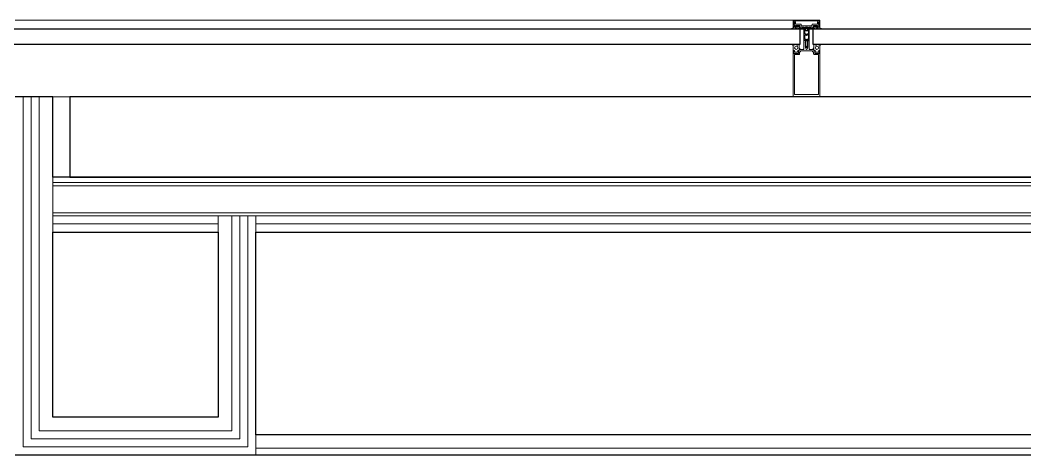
# Model space of a CAD drawing. Header units: millimetres. Extents: x 90978 to 295199, y -4084 to 97293.
# Drawn here: x 197585 to 199458, y 33886 to 34696 of the extents above; entities that cross this region are included whole.
import ezdxf

# ---------------------------------------------------------------- set-up
doc = ezdxf.new("R2010")
doc.units = ezdxf.units.MM
doc.header["$MEASUREMENT"] = 0
for name, color, linetype, lineweight in [('CSM-STL-XX-ZZ-M3-A-XXXX-00001_detached _19_04_21__rvt-1-Level 0$0$A-DETL-GENF', 7, 'CONTINUOUS', 9), ('CSM-STL-XX-ZZ-M3-A-XXXX-00001_detached _19_04_21__rvt-1-Level 0$0$A-GLAZ-CURT', 7, 'CONTINUOUS', 9), ('CSM-STL-XX-ZZ-M3-A-XXXX-00001_detached _19_04_21__rvt-1-Level 0$0$A-GLAZ-CWMG', 7, 'CONTINUOUS', 9), ('CSM-STL-XX-ZZ-M3-A-XXXX-00001_detached _19_04_21__rvt-1-Level 0$0$A-WALL', 7, 'CONTINUOUS', 9), ('CSM-STL-XX-ZZ-M3-A-XXXX-00001_detached _19_04_21__rvt-1-Level 0$0$I-WALL', 7, 'CONTINUOUS', 9)]:
    doc.layers.add(name, color=color, linetype=linetype, lineweight=lineweight)

msp = doc.modelspace()

# ---------------------------------------------------------------- linework, layer by layer
at = {"layer": 'CSM-STL-XX-ZZ-M3-A-XXXX-00001_detached _19_04_21__rvt-1-Level 0$0$A-DETL-GENF'}
for p, q in [((199025.8, 34683.2), (199025.8, 34694.2)), ((199026.7, 34682.7), (199026.3, 34682.7)), ((199026.8, 34693.7), (199026.8, 34692.4)), ((199028.4, 34685.6), (199026.9, 34683)), ((199028.2, 34685.6), (199026.9, 34682.8)), ((199027, 34692), (199027, 34686.6)), ((199027, 34682.7), (199029.9, 34682.7)), ((199027.1, 34686.4), (199028.2, 34685.8)), ((199027.2, 34682.7), (199030.5, 34682.7)), ((199027.3, 34695.7), (199074.3, 34695.7)), ((199028, 34694.2), (199027.3, 34694.2)), ((199029, 34689), (199027.6, 34686.6)), ((199027.6, 34686.3), (199028.3, 34685.9)), ((199070.1, 34694.2), (199028, 34694.2)), ((199029, 34692.2), (199029, 34689.3)), ((199029.8, 34692.7), (199029.5, 34692.7)), ((199029.8, 34683.9), (199029.8, 34684.4)), ((199030.5, 34683.8), (199030, 34683.7)), ((199030.3, 34688.9), (199030.3, 34692.2)), ((199030.3, 34684.4), (199031.8, 34685.7)), ((199030.7, 34683.8), (199030.5, 34683.8)), ((199030.7, 34682.9), (199030.7, 34683.8)), ((199039.5, 34688.4), (199030.8, 34688.4)), ((199031.3, 34685.9), (199037.5, 34685.9)), ((199031.8, 34685.7), (199036, 34685.7)), ((199031.9, 34684.2), (199031.9, 34683.2)), ((199035.4, 34684.7), (199032.4, 34684.7)), ((199032.4, 34682.7), (199035.4, 34682.7)), ((199035.9, 34683.2), (199035.9, 34684.2)), ((199036, 34685.7), (199037.5, 34684.4)), ((199037.2, 34683.8), (199037.2, 34682.9)), ((199037.4, 34683.8), (199037.2, 34683.8)), ((199037.8, 34683.7), (199037.4, 34683.8)), ((199037.4, 34682.7), (199038.9, 34682.7)), ((199038, 34685.4), (199038, 34683.9)), ((199038, 34682.7), (199045.3, 34682.7)), ((199038.9, 34682.7), (199038.9, 34682.1)), ((199040.5, 34686.2), (199040.5, 34687.4)), ((199050.8, 34685.2), (199041.5, 34685.2)), ((199048.2, 34682.7), (199050.5, 34682.7)), ((199060.1, 34685.2), (199050.8, 34685.2)), ((199051.1, 34682.7), (199053.4, 34682.7)), ((199056.3, 34682.7), (199063.7, 34682.7)), ((199061.1, 34687.4), (199061.1, 34686.2)), ((199070.8, 34688.4), (199062.1, 34688.4)), ((199062.7, 34682.7), (199062.7, 34682.1)), ((199064.3, 34682.7), (199062.7, 34682.7)), ((199063.6, 34683.9), (199063.6, 34685.4)), ((199063.8, 34683.7), (199064.3, 34683.8)), ((199064.1, 34685.9), (199070.3, 34685.9)), ((199065.6, 34685.7), (199064.1, 34684.4)), ((199064.3, 34683.8), (199064.5, 34683.8)), ((199064.5, 34683.8), (199064.5, 34682.9)), ((199069.8, 34685.7), (199065.6, 34685.7)), ((199065.7, 34683.2), (199065.7, 34684.2)), ((199066.2, 34684.7), (199069.2, 34684.7)), ((199069.2, 34682.7), (199066.2, 34682.7)), ((199069.7, 34684.2), (199069.7, 34683.2)), ((199071.3, 34684.4), (199069.8, 34685.7)), ((199074.3, 34694.2), (199070.1, 34694.2)), ((199071, 34683.8), (199071.2, 34683.8)), ((199071, 34682.9), (199071, 34683.8)), ((199071.2, 34683.8), (199071.6, 34683.7)), ((199074.4, 34682.7), (199071.2, 34682.7)), ((199071.3, 34692.2), (199071.3, 34688.9)), ((199072.1, 34692.7), (199071.8, 34692.7)), ((199071.8, 34684.4), (199071.8, 34683.9)), ((199071.8, 34682.7), (199074.6, 34682.7)), ((199072.6, 34689.3), (199072.6, 34692.2)), ((199074.1, 34686.6), (199072.7, 34689)), ((199073.3, 34685.9), (199074, 34686.3)), ((199074.8, 34683), (199073.3, 34685.6)), ((199074.8, 34682.8), (199073.4, 34685.6)), ((199073.5, 34685.8), (199074.5, 34686.3)), ((199074.6, 34686.5), (199074.6, 34692)), ((199074.8, 34692.4), (199074.8, 34693.7)), ((199075.3, 34682.7), (199075, 34682.7)), ((199075.8, 34694.2), (199075.8, 34683.2)), ((199023.6, 34678.7), (199022.7, 34678.7)), ((199029, 34679.2), (199034.2, 34679.2)), ((199045.8, 34678.7), (199029, 34678.7)), ((199030, 34680), (199032.1, 34680.3)), ((199032, 34680.5), (199030.3, 34680.5)), ((199038.6, 34681.6), (199034.7, 34680)), ((199035, 34679.3), (199042.2, 34680.6)), ((199044, 34680.7), (199050.8, 34680.7)), ((199045.8, 34682.2), (199045.8, 34681.2)), ((199047.2, 34678.7), (199045.8, 34678.7)), ((199045.8, 34678.5), (199045.8, 34659.2)), ((199046.9, 34678.7), (199046, 34678.7)), ((199046.3, 34680.7), (199047.2, 34680.7)), ((199047.1, 34677.8), (199047.6, 34677.8)), ((199047.3, 34670.7), (199047.1, 34677.8)), ((199048.8, 34675.7), (199047.2, 34677)), ((199047.3, 34660.7), (199047.3, 34667.9)), ((199047.4, 34677.6), (199047.6, 34677.6)), ((199047.6, 34677.6), (199047.6, 34678.3)), ((199047.7, 34681.2), (199047.7, 34682.2)), ((199048.2, 34670.2), (199047.8, 34670.2)), ((199047.8, 34668.4), (199048.2, 34668.4)), ((199048.8, 34678.8), (199048.8, 34677.2)), ((199052.8, 34675.7), (199048.8, 34675.7)), ((199050.8, 34679.3), (199049.3, 34679.3)), ((199049.3, 34676.7), (199052.3, 34676.7)), ((199050.8, 34680.7), (199057.7, 34680.7)), ((199052.3, 34679.3), (199050.8, 34679.3)), ((199052.8, 34677.2), (199052.8, 34678.8)), ((199054.4, 34677), (199052.8, 34675.7)), ((199053.8, 34670.2), (199053.5, 34670.2)), ((199053.5, 34668.4), (199053.7, 34668.4)), ((199053.7, 34668.4), (199053.8, 34668.4)), ((199053.9, 34682.2), (199053.9, 34681.2)), ((199054.1, 34678.3), (199054.1, 34677.6)), ((199054.1, 34677.8), (199054.5, 34677.8)), ((199054.1, 34677.6), (199054.3, 34677.6)), ((199054.4, 34671.2), (199054.3, 34670.7)), ((199054.3, 34667.9), (199054.3, 34660.7)), ((199054.4, 34680.7), (199055.3, 34680.7)), ((199054.5, 34677.8), (199054.4, 34671.2)), ((199055.8, 34678.7), (199054.5, 34678.7)), ((199055.6, 34678.7), (199054.8, 34678.7)), ((199055.8, 34681.2), (199055.8, 34682.2)), ((199072.6, 34678.7), (199055.8, 34678.7)), ((199055.8, 34668.9), (199055.8, 34678.5)), ((199055.8, 34659.2), (199055.8, 34668.9)), ((199059.4, 34680.6), (199066.6, 34679.3)), ((199063, 34681.6), (199066.9, 34680)), ((199067.5, 34679.2), (199072.6, 34679.2)), ((199069.6, 34680.5), (199071.4, 34680.5)), ((199071.7, 34680), (199069.6, 34680.3)), ((199078, 34678.7), (199079, 34678.7)), ((199027.1, 34650.7), (199024.7, 34650.7)), ((199025.8, 34648.3), (199025.8, 34639.1)), ((199027.1, 34650.3), (199027.1, 34650.7)), ((199029.1, 34649.8), (199027.6, 34649.8)), ((199031.4, 34650.1), (199030.1, 34650.1)), ((199035.5, 34650.7), (199032.8, 34650.7)), ((199032.8, 34649.7), (199034.2, 34649.7)), ((199034.2, 34649.2), (199033.3, 34649.2)), ((199037, 34639.1), (199037, 34649.2)), ((199045.8, 34644.8), (199045.8, 34658.2)), ((199046.3, 34658.7), (199048.3, 34658.7)), ((199048.2, 34658.7), (199046.3, 34658.7)), ((199048.3, 34660.2), (199047.8, 34660.2)), ((199047.8, 34657.5), (199048.6, 34656.6)), ((199048.5, 34657.8), (199048, 34657.8)), ((199048.6, 34656.3), (199048.2, 34656)), ((199048.2, 34656), (199048.6, 34655.8)), ((199048.5, 34654.4), (199048.2, 34654.2)), ((199048.2, 34654.2), (199048.6, 34654)), ((199048.6, 34652.7), (199048.2, 34652.4)), ((199048.2, 34652.4), (199048.6, 34652.2)), ((199048.6, 34650.9), (199048.2, 34650.6)), ((199048.2, 34650.6), (199048.6, 34650.4)), ((199048.6, 34649.1), (199048.2, 34648.8)), ((199048.2, 34648.8), (199048.6, 34648.6)), ((199048.6, 34647.3), (199048.2, 34647)), ((199048.2, 34647), (199048.6, 34646.8)), ((199048.6, 34645.5), (199048.2, 34645.2)), ((199048.2, 34645.2), (199048.6, 34645)), ((199048.5, 34654.1), (199048.6, 34653.8)), ((199048.5, 34651.4), (199048.6, 34651.1)), ((199048.6, 34653.8), (199048.7, 34652.8)), ((199048.6, 34652.2), (199048.6, 34651.8)), ((199048.6, 34651.1), (199048.7, 34652)), ((199048.7, 34658.2), (199048.7, 34658)), ((199048.7, 34655.6), (199048.7, 34654.5)), ((199048.7, 34650.2), (199048.7, 34649.2)), ((199048.7, 34648.4), (199048.7, 34647.4)), ((199048.7, 34646.6), (199048.8, 34645.6)), ((199048.8, 34645.6), (199049.6, 34644.3)), ((199050, 34644.6), (199049.6, 34645.4)), ((199050.7, 34658.5), (199049.8, 34659.5)), ((199049.8, 34645.7), (199051.9, 34645.7)), ((199050.8, 34646.7), (199050, 34646.7)), ((199051.7, 34646.7), (199050.8, 34646.7)), ((199051.8, 34659.5), (199051, 34658.5)), ((199052, 34645.4), (199051.6, 34644.6)), ((199052.1, 34644.3), (199052.8, 34645.6)), ((199052.8, 34645.6), (199052.9, 34644.8)), ((199052.9, 34658), (199052.9, 34658.2)), ((199052.9, 34655.5), (199052.9, 34656.3)), ((199052.9, 34654.7), (199053, 34653.8)), ((199052.9, 34651.9), (199052.9, 34652.9)), ((199052.9, 34650.1), (199053, 34651.1)), ((199052.9, 34648.3), (199052.9, 34649.3)), ((199052.9, 34646.5), (199052.9, 34647.5)), ((199053.4, 34655.1), (199053, 34655.4)), ((199053, 34654.9), (199053.4, 34655.1)), ((199053, 34653.8), (199053.2, 34654.1)), ((199053.4, 34653.3), (199053, 34653.6)), ((199053, 34653.1), (199053.4, 34653.3)), ((199053, 34651.8), (199053, 34652.2)), ((199053.4, 34651.5), (199053, 34651.8)), ((199053, 34651.3), (199053.4, 34651.5)), ((199053, 34651.1), (199053.2, 34651.4)), ((199053.4, 34649.7), (199053, 34650)), ((199053, 34649.5), (199053.4, 34649.7)), ((199053.4, 34647.9), (199053, 34648.2)), ((199053, 34647.7), (199053.4, 34647.9)), ((199053.4, 34646.1), (199053, 34646.4)), ((199053, 34645.9), (199053.4, 34646.1)), ((199053.6, 34657.8), (199053.1, 34657.8)), ((199053.1, 34656.7), (199053.8, 34657.4)), ((199053.8, 34660.2), (199053.4, 34660.2)), ((199053.4, 34658.7), (199055.3, 34658.7)), ((199055.3, 34658.7), (199053.4, 34658.7)), ((199053.8, 34657.4), (199053.8, 34657.6)), ((199055.8, 34658.2), (199055.8, 34644.8)), ((199064.6, 34639.1), (199064.6, 34649.2)), ((199066.1, 34650.7), (199068.9, 34650.7)), ((199068.9, 34649.7), (199067.5, 34649.7)), ((199067.5, 34649.2), (199068.4, 34649.2)), ((199070.2, 34650.1), (199071.5, 34650.1)), ((199072.6, 34649.8), (199074, 34649.8)), ((199074.5, 34650.7), (199077, 34650.7)), ((199074.5, 34650.3), (199074.5, 34650.7)), ((199075.8, 34648.3), (199075.8, 34639.1)), ((199025.8, 34639.1), (199027.8, 34639.1)), ((199025.8, 34626.1), (199025.8, 34638.2)), ((199026.3, 34638.7), (199027.4, 34638.7)), ((199027.3, 34637.5), (199027.3, 34634.2)), ((199029.5, 34636.1), (199027.4, 34637.9)), ((199028.1, 34637.7), (199027.5, 34637.7)), ((199028.2, 34638.1), (199027.6, 34638.1)), ((199027.8, 34633.7), (199031.1, 34633.7)), ((199027.9, 34637.5), (199029.5, 34636.1)), ((199028.2, 34638.1), (199028.2, 34638.7)), ((199028.3, 34631.2), (199028.3, 34626.1)), ((199036.7, 34631.7), (199028.8, 34631.7)), ((199029.5, 34636.1), (199033.5, 34636.1)), ((199031.7, 34633.7), (199035, 34633.7)), ((199033.5, 34636.1), (199035.5, 34637.9)), ((199034.7, 34638.1), (199034.7, 34638.7)), ((199034.7, 34638.1), (199035.3, 34638.1)), ((199035.3, 34637.7), (199034.7, 34637.7)), ((199035.1, 34639.1), (199037, 34639.1)), ((199035.5, 34638.7), (199037.1, 34638.7)), ((199035.5, 34634.2), (199035.5, 34637.5)), ((199037.3, 34638.9), (199037.3, 34642.4)), ((199037.4, 34642.6), (199037.7, 34643.1)), ((199037.7, 34636), (199037.7, 34632.7)), ((199038.1, 34642.1), (199038.1, 34641.4)), ((199038.4, 34642.6), (199038.2, 34642.4)), ((199039, 34636.5), (199038.2, 34636.5)), ((199038.3, 34641.2), (199041.3, 34641.2)), ((199039.5, 34638.2), (199039.5, 34637)), ((199045.4, 34638.7), (199040, 34638.7)), ((199041.9, 34641.2), (199045.6, 34641.2)), ((199045.3, 34643.7), (199045.8, 34644.6)), ((199045.6, 34643.4), (199045.4, 34643.4)), ((199050.8, 34638.7), (199045.4, 34638.7)), ((199045.8, 34641.4), (199045.8, 34643.2)), ((199048.8, 34644.6), (199049.9, 34641.8)), ((199061.6, 34638.7), (199050.8, 34638.7)), ((199051.8, 34641.8), (199052.9, 34644.6)), ((199055.8, 34643.2), (199055.8, 34641.4)), ((199055.9, 34644.6), (199056.4, 34643.7)), ((199056.2, 34643.4), (199056, 34643.4)), ((199056, 34641.2), (199059.8, 34641.2)), ((199060.4, 34641.2), (199063.3, 34641.2)), ((199062.1, 34637), (199062.1, 34638.2)), ((199063.4, 34636.5), (199062.6, 34636.5)), ((199063.4, 34642.4), (199063.3, 34642.6)), ((199063.5, 34641.4), (199063.5, 34642.1)), ((199063.9, 34632.7), (199063.9, 34636)), ((199064, 34643.1), (199064.2, 34642.6)), ((199064.3, 34642.4), (199064.3, 34638.9)), ((199064.5, 34638.7), (199066.2, 34638.7)), ((199066.5, 34639.1), (199064.6, 34639.1)), ((199072.8, 34631.7), (199064.9, 34631.7)), ((199068.2, 34636.1), (199066.1, 34637.8)), ((199066.1, 34637.5), (199066.1, 34634.2)), ((199066.9, 34638.1), (199066.3, 34638.1)), ((199066.9, 34637.7), (199066.3, 34637.7)), ((199066.6, 34633.7), (199069.9, 34633.7)), ((199066.9, 34638.1), (199066.9, 34638.7)), ((199072.2, 34636.1), (199068.2, 34636.1)), ((199070.5, 34633.7), (199073.8, 34633.7)), ((199072.2, 34636.1), (199074.2, 34637.8)), ((199073.8, 34637.5), (199072.2, 34636.1)), ((199073.3, 34626.1), (199073.3, 34631.2)), ((199073.4, 34638.1), (199073.4, 34638.7)), ((199073.4, 34638.1), (199074, 34638.1)), ((199074.1, 34637.7), (199073.5, 34637.7)), ((199075.8, 34639.1), (199073.8, 34639.1)), ((199074.3, 34638.7), (199075.3, 34638.7)), ((199074.3, 34634.2), (199074.3, 34637.5)), ((199075.8, 34638.2), (199075.8, 34626.1)), ((199025.8, 34564.9), (199025.8, 34626.1)), ((199028.3, 34626.1), (199028.3, 34564.9)), ((199073.3, 34564.9), (199073.3, 34626.1)), ((199075.8, 34564.9), (199075.8, 34626.1)), ((199025.8, 34564.9), (199025.8, 34554.2)), ((199026.8, 34553.2), (199074.8, 34553.2)), ((199028.3, 34557.5), (199028.3, 34564.9)), ((199072.8, 34557), (199028.8, 34557)), ((199073.3, 34564.9), (199073.3, 34557.5)), ((199075.8, 34554.2), (199075.8, 34564.9))]:
    msp.add_line(p, q, dxfattribs=at)
for centre in [(199031.5, 34644.2), (199070.2, 34644.2)]:
    msp.add_circle(centre, 3, dxfattribs=at)
for centre, radius, start, end in [((199021.1, 34686.6), 7, 289.948, 324.4239), ((199027.3, 34694.2), 1.5, 90, 180), ((199026.3, 34683.2), 0.5, 180, 270), ((199026.7, 34682.9), 0.2, 270, 333.4345), ((199027.3, 34693.7), 0.5, 90, 180), ((199027, 34692.4), 0.2, 180, 240.0066), ((199027, 34682.9), 0.2, 149.2563, 270), ((199027.2, 34682.2), 0.5, 90, 144.4239), ((199026.8, 34692), 0.2, 0, 60.0066), ((199027.2, 34686.6), 0.2, 180, 239.9992), ((199027.7, 34686.5), 0.2, 150, 240), ((199028.1, 34685.7), 0.2, 333.4345, 59.9992), ((199028.2, 34685.7), 0.2, 329.2563, 60), ((199029.5, 34692.2), 0.5, 90, 180), ((199028.5, 34689.3), 0.5, 330, 0), ((199029.8, 34692.2), 0.5, 0, 90), ((199031.3, 34684.4), 1.5, 90, 180), ((199030, 34683.9), 0.2, 180, 270), ((199029.9, 34683.7), 1, 270, 345.5225), ((199030.5, 34684.1), 0.3, 132, 259.9999), ((199030.8, 34688.9), 0.5, 180, 270), ((199030.5, 34682.9), 0.2, 270, 0), ((199030.6, 34683.5), 0.2, 345.5225, 89.9999), ((199032.4, 34684.2), 0.5, 90, 180), ((199032.4, 34683.2), 0.5, 180, 224.9999), ((199032.4, 34683.2), 0.5, 225, 270), ((199035.4, 34684.2), 0.5, 0, 90), ((199035.4, 34683.2), 0.5, 270, 0), ((199037.2, 34683.5), 0.2, 90.0001, 194.4775), ((199038, 34683.7), 1, 194.4775, 270), ((199037.4, 34682.9), 0.2, 180, 270), ((199037.3, 34684.1), 0.3, 280, 48), ((199037.5, 34685.4), 0.5, 0, 90), ((199037.8, 34683.9), 0.2, 270, 0), ((199039.5, 34687.4), 1, 0, 90), ((199041.5, 34686.2), 1, 180, 270), ((199045.3, 34682.2), 0.5, 0, 90), ((199048.2, 34682.2), 0.5, 90, 180), ((199050.8, 34682.7), 0.3, 90, 180), ((199050.8, 34682.7), 0.3, 360, 90), ((199053.4, 34682.2), 0.5, 0, 90), ((199056.3, 34682.2), 0.5, 90, 180), ((199060.1, 34686.2), 1, 270, 0), ((199062.1, 34687.4), 1, 90, 180), ((199064.1, 34685.4), 0.5, 90, 180), ((199063.8, 34683.9), 0.2, 180, 270), ((199063.7, 34683.7), 1, 270, 345.5225), ((199064.3, 34684.1), 0.3, 132, 259.9999), ((199064.3, 34682.9), 0.2, 270, 0), ((199064.4, 34683.5), 0.2, 345.5225, 89.9999), ((199066.2, 34684.2), 0.5, 90, 180), ((199066.2, 34683.2), 0.5, 180, 270), ((199069.2, 34684.2), 0.5, 0, 90), ((199069.2, 34683.2), 0.5, 270, 315), ((199069.2, 34683.2), 0.5, 315, 0), ((199070.3, 34684.4), 1.5, 0, 90), ((199070.8, 34688.9), 0.5, 270, 0), ((199071, 34683.5), 0.2, 90.0001, 194.4775), ((199071.8, 34683.7), 1, 194.4775, 270), ((199071.2, 34682.9), 0.2, 180, 270), ((199071.1, 34684.1), 0.3, 280, 48), ((199071.8, 34692.2), 0.5, 90, 180), ((199071.6, 34683.9), 0.2, 270, 0), ((199072.1, 34692.2), 0.5, 0, 90), ((199073.1, 34689.3), 0.5, 180, 210), ((199073.4, 34685.7), 0.2, 120, 210.7437), ((199073.6, 34685.6), 0.2, 116.565, 206.565), ((199073.9, 34686.5), 0.2, 300, 30), ((199074.3, 34694.2), 1.5, 0, 90), ((199074.3, 34693.7), 0.5, 0, 90), ((199074.4, 34682.2), 0.5, 35.5761, 90), ((199074.4, 34686.5), 0.2, 296.565, 0), ((199074.8, 34692), 0.2, 120, 180), ((199074.6, 34682.9), 0.2, 270, 30.7437), ((199074.6, 34692.4), 0.2, 300, 0), ((199075, 34682.9), 0.2, 206.565, 270), ((199080.5, 34686.6), 7, 215.5761, 250.052), ((199075.3, 34683.2), 0.5, 270, 0), ((199022.7, 34679), 0.25, 151.0662, 270), ((199024.2, 34678.1), 2, 109.948, 151.0662), ((199023.6, 34680.2), 1.5, 270, 283.3207), ((199013.4, 34723.5), 46, 283.3207, 290.1437), ((199029, 34679), 0.2, 90, 180), ((199029, 34678.9), 0.2, 180, 270), ((199030.3, 34677.5), 3, 90, 110.1437), ((199030.1, 34679.6), 0.4, 111.8287, 270), ((199031, 34687.8), 8.63, 264.1001, 279.8385), ((199032, 34680.4), 0.1, 291.8289, 90), ((199031, 34687.8), 8.63, 279.8385, 295.5769), ((199034.2, 34684.2), 5, 270, 280), ((199038.4, 34682.1), 0.5, 292.0362, 0), ((199044, 34670.7), 10, 90, 100), ((199046.3, 34681.2), 0.5, 180, 270), ((199046, 34678.5), 0.2, 90, 180), ((199046.9, 34677.8), 0.9, 16.6016, 90), ((199047.4, 34677.3), 0.3, 100.0001, 230), ((199047.2, 34681.2), 0.5, 270, 0), ((199047.2, 34678.3), 0.4, 0, 90), ((199047.8, 34670.7), 0.5, 181.5074, 270), ((199047.8, 34667.9), 0.5, 90, 180), ((199047.6, 34678), 0.2, 270, 0), ((199048.2, 34668.2), 2, 48.5904, 90), ((199048.2, 34666.4), 2, 48.5904, 90), ((199049.3, 34678.8), 0.5, 90, 180), ((199049.3, 34677.2), 0.5, 180, 270), ((199050.8, 34671.2), 2, 228.5904, 270.0043), ((199050.8, 34669.4), 2, 228.5904, 270.0043), ((199050.8, 34671.2), 2, 270.0042, 311.4097), ((199050.8, 34669.4), 2, 270.0042, 311.4097), ((199053.5, 34668.2), 2, 90, 131.4097), ((199053.5, 34666.4), 2, 90, 131.4097), ((199052.3, 34678.8), 0.5, 0, 90), ((199052.3, 34677.2), 0.5, 270, 0), ((199053.8, 34670.7), 0.5, 270, 358.4904), ((199053.8, 34667.9), 0.5, 0, 90), ((199054.4, 34681.2), 0.5, 180, 270), ((199054.8, 34677.8), 0.9, 90, 163.3984), ((199054.1, 34678), 0.2, 180, 270), ((199054.5, 34678.3), 0.4, 90, 180), ((199054.2, 34677.3), 0.3, 310, 79.9999), ((199055.3, 34681.2), 0.5, 270, 0), ((199055.6, 34678.5), 0.2, 0, 90), ((199057.7, 34670.7), 10, 80, 90), ((199063.2, 34682.1), 0.5, 180, 247.9638), ((199067.5, 34684.2), 5, 260, 270), ((199070.7, 34687.8), 8.63, 244.4231, 260.1615), ((199070.7, 34687.8), 8.63, 260.1615, 275.8999), ((199069.6, 34680.4), 0.1, 90, 248.1714), ((199071.4, 34677.5), 3, 69.8563, 90), ((199071.5, 34679.6), 0.4, 270, 68.1713), ((199088.3, 34723.5), 46, 249.8563, 256.6793), ((199072.6, 34679), 0.2, 360, 90), ((199072.6, 34678.9), 0.2, 270, 0), ((199078, 34680.2), 1.5, 256.6793, 270), ((199077.5, 34678.1), 2, 28.9338, 70.052), ((199079, 34679), 0.25, 270, 28.9338), ((199024.7, 34650.2), 0.5, 90, 260.6077), ((199024.3, 34648.3), 1.5, 0, 80.6077), ((199027.6, 34650.3), 0.5, 180, 270), ((199030.1, 34648.1), 2, 90, 121.7883), ((199031.4, 34648.1), 2, 37.4952, 90), ((199032.8, 34650.2), 0.5, 90, 270), ((199033.3, 34649.5), 0.3, 217.4952, 270), ((199034.2, 34649.5), 0.25, 270, 90), ((199035.5, 34649.2), 1.5, 0, 90), ((199046.3, 34659.2), 0.5, 180, 270), ((199046.3, 34658.2), 0.5, 90, 180), ((199047.8, 34660.7), 0.5, 180, 270), ((199048, 34657.6), 0.2, 90, 180), ((199048.2, 34658.2), 0.5, 0, 90), ((199048.3, 34658.2), 2, 40, 90), ((199048.3, 34658.2), 0.5, 356.762, 90), ((199048.6, 34654.2), 0.2, 119.9999, 179.9992), ((199048.6, 34651.5), 0.2, 120, 180), ((199048.5, 34658), 0.2, 270, 0), ((199048.5, 34656.4), 0.2, 300.0001, 21.156), ((199048.5, 34655.6), 0.2, 0, 60), ((199048.5, 34654.6), 0.2, 300, 360), ((199048.5, 34653.8), 0.2, 0, 60), ((199154.4, 34652.2), 105.7, 179.144, 180), ((199048.5, 34652.8), 0.2, 300.0001, 360), ((199048.5, 34652), 0.2, 0, 60), ((199154.4, 34652.2), 105.7, 180.6016, 183.5774), ((199048.5, 34651), 0.2, 300.0001, 360), ((199048.5, 34650.2), 0.2, 0, 60), ((199048.5, 34649.2), 0.2, 300.0001, 0), ((199048.5, 34648.4), 0.2, 0, 60), ((199048.5, 34647.4), 0.2, 300.0001, 0), ((199048.5, 34646.6), 0.2, 0, 60), ((199048.5, 34645.6), 0.2, 300.0001, 360), ((199154.4, 34652.2), 105.7, 176.762, 178.7834), ((199154.4, 34652.2), 105, 177.3127, 182.7418), ((199049.6, 34657.1), 0.2, 51.4193, 177.3127), ((199050, 34647.2), 0.5, 182.7418, 270), ((199049.8, 34645.5), 0.2, 90, 205), ((199050.8, 34658.6), 1.7, 231.4193, 270.0001), ((199050.8, 34658.6), 0.2, 220, 270.0002), ((199050.8, 34658.6), 0.2, 269.9998, 320), ((199050.8, 34658.6), 1.7, 269.9999, 308.5808), ((199051.7, 34647.2), 0.5, 270, 357.2582), ((199053.4, 34658.2), 2, 90, 140), ((199052, 34657.1), 0.2, 65.6341, 128.5808), ((199051.9, 34645.5), 0.2, 335, 90), ((199052, 34657.1), 0.2, 2.6873, 65.6339), ((198947.3, 34652.2), 105, 357.2582, 2.6873), ((198947.3, 34652.2), 105.7, 356.4226, 359.3983), ((199053.4, 34658.2), 0.5, 90, 180), ((199053.4, 34658.2), 0.5, 90, 183.2381), ((198947.3, 34652.2), 105.7, 1.2165, 3.2381), ((199053.1, 34658), 0.2, 180, 270), ((199053.4, 34656.3), 0.5, 135, 180), ((199053.1, 34655.5), 0.2, 180, 239.9999), ((199053.1, 34654.7), 0.2, 120, 180), ((199053.1, 34653.7), 0.2, 180, 239.9999), ((199053.1, 34652.9), 0.2, 120, 180), ((199053.1, 34651.9), 0.2, 180, 239.656), ((199053.1, 34651.1), 0.2, 120, 180), ((199053.1, 34650.1), 0.2, 180, 239.9999), ((199053.1, 34649.3), 0.2, 120, 180), ((199053.1, 34648.3), 0.2, 180, 239.9999), ((199053.1, 34647.5), 0.2, 120, 180), ((199053.1, 34646.5), 0.2, 180, 239.9999), ((199053.1, 34645.7), 0.2, 120, 180), ((198947.3, 34652.2), 105.7, 0, 0.856), ((199053, 34654.2), 0.2, 359.9994, 59.9994), ((199053, 34651.5), 0.2, 0, 60), ((199053.6, 34657.6), 0.2, 360, 90), ((199053.8, 34660.7), 0.5, 270, 315), ((199053.8, 34660.7), 0.5, 315, 0), ((199055.3, 34659.2), 0.5, 270, 0), ((199055.3, 34658.2), 0.5, 0, 90), ((199066.1, 34649.2), 1.5, 90, 180), ((199067.5, 34649.5), 0.25, 90, 270), ((199068.4, 34649.5), 0.3, 270, 322.5048), ((199070.2, 34648.1), 2, 90, 142.5048), ((199068.9, 34650.2), 0.5, 270, 90), ((199071.5, 34648.1), 2, 58.2117, 90), ((199074, 34650.3), 0.5, 270, 0), ((199077.3, 34648.3), 1.5, 99.3923, 180), ((199077, 34650.2), 0.5, 279.3923, 90), ((199026.3, 34638.2), 0.5, 90, 180), ((199027.5, 34637.5), 0.2, 90, 180), ((199027.8, 34634.2), 0.5, 180, 270), ((199027.4, 34637.7), 1, 14.4775, 90), ((199027.6, 34637.9), 0.2, 90, 190.8411), ((199027.8, 34638.7), 0.4, 0, 90), ((199027.8, 34638.7), 0.4, 0, 90), ((199028.1, 34637.9), 0.2, 270, 14.4775), ((199028.8, 34631.2), 0.5, 90, 180), ((199031.4, 34633.7), 0.3, 180, 0), ((199035.5, 34637.7), 1, 90, 165.5225), ((199034.7, 34637.9), 0.2, 165.5225, 270), ((199035.1, 34638.7), 0.4, 90, 180), ((199035, 34634.2), 0.5, 270, 0), ((199035.3, 34637.9), 0.2, 349.1589, 90), ((199035.3, 34637.5), 0.2, 0, 90), ((199036.7, 34632.7), 1, 270, 0), ((199037.1, 34638.9), 0.2, 270, 0), ((199037.8, 34642.4), 0.5, 144.9999, 180), ((199038, 34642.8), 0.4, 90, 144.9999), ((199038.2, 34636), 0.5, 90, 180), ((199038, 34642.8), 0.4, 325, 90), ((199038.6, 34642.1), 0.5, 145, 180), ((199038.3, 34641.4), 0.2, 180, 270), ((199039, 34637), 0.5, 270, 0), ((199040, 34638.2), 0.5, 90, 180), ((199041.6, 34641.2), 0.3, 180, 0), ((199045.4, 34643.6), 0.2, 150, 270), ((199045.6, 34643.2), 0.2, 0, 90), ((199045.6, 34641.4), 0.2, 270, 0), ((199045.3, 34644.8), 0.5, 330, 0), ((199048.5, 34644.8), 0.2, 0.0002, 60), ((199049.2, 34644.8), 0.5, 180.0003, 202.5), ((199049.8, 34644.5), 0.25, 210, 270.0001), ((199049.8, 34644.5), 0.25, 270, 0), ((199050.8, 34642.2), 1, 202.5, 270), ((199050.8, 34642.2), 1, 270, 337.5), ((199051.9, 34644.5), 0.25, 180, 270), ((199051.9, 34644.5), 0.25, 270.0001, 330), ((199052.4, 34644.8), 0.5, 337.5, 360), ((199056.3, 34644.8), 0.5, 180, 210), ((199056, 34641.4), 0.2, 180, 270), ((199056.2, 34643.6), 0.2, 270, 30), ((199060.1, 34641.2), 0.3, 180, 0), ((199061.6, 34638.2), 0.5, 0, 90), ((199062.6, 34637), 0.5, 180, 270), ((199063.6, 34642.8), 0.4, 90.0002, 214.9998), ((199063.3, 34641.4), 0.2, 270, 0), ((199063, 34642.1), 0.5, 0, 34.9998), ((199063.4, 34636), 0.5, 0, 90), ((199063.6, 34642.8), 0.4, 35, 90.0002), ((199064.9, 34632.7), 1, 180, 270), ((199063.8, 34642.4), 0.5, 0, 35), ((199064.5, 34638.9), 0.2, 180, 270), ((199066.3, 34637.9), 0.2, 90, 190.8411), ((199066.3, 34637.5), 0.2, 90, 180), ((199066.6, 34634.2), 0.5, 180, 270), ((199066.2, 34637.7), 1, 14.4775, 90), ((199066.5, 34638.7), 0.4, 0, 90), ((199066.9, 34637.9), 0.2, 270, 14.4775), ((199070.2, 34633.7), 0.3, 180, 0), ((199072.8, 34631.2), 0.5, 0, 90), ((199074.3, 34637.7), 1, 90, 165.5225), ((199073.5, 34637.9), 0.2, 165.5225, 270), ((199073.8, 34638.7), 0.4, 90, 180), ((199073.8, 34638.7), 0.4, 90, 180), ((199073.8, 34634.2), 0.5, 270, 0), ((199074, 34637.9), 0.2, 349.1589, 90), ((199074.1, 34637.5), 0.2, 0, 90), ((199075.3, 34638.2), 0.5, 0, 90), ((199026.8, 34554.2), 1, 180, 270), ((199028.8, 34557.5), 0.5, 180, 270), ((199072.8, 34557.5), 0.5, 270, 0), ((199074.8, 34554.2), 1, 270, 0)]:
    msp.add_arc(centre, radius, start, end, dxfattribs=at)
at = {"layer": 'CSM-STL-XX-ZZ-M3-A-XXXX-00001_detached _19_04_21__rvt-1-Level 0$0$A-GLAZ-CURT', "lineweight": 30}
for p, q in [((199038.8, 34678.7), (197562.8, 34678.7)), ((199038.8, 34650.7), (199038.8, 34678.7)), ((200538.8, 34678.7), (199062.8, 34678.7)), ((199062.8, 34678.7), (199062.8, 34650.7)), ((197562.8, 34650.7), (199038.8, 34650.7)), ((199062.8, 34650.7), (200538.8, 34650.7))]:
    msp.add_line(p, q, dxfattribs=at)
at = {"layer": 'CSM-STL-XX-ZZ-M3-A-XXXX-00001_detached _19_04_21__rvt-1-Level 0$0$A-GLAZ-CWMG'}
for p, q in [((199025.8, 34695.7), (197575.8, 34695.7)), ((197645.8, 34553.2), (197677.8, 34553.2))]:
    msp.add_line(p, q, dxfattribs=at)
at = {"layer": 'CSM-STL-XX-ZZ-M3-A-XXXX-00001_detached _19_04_21__rvt-1-Level 0$0$A-GLAZ-CWMG', "lineweight": 20, "extrusion": (0, 0, -1)}
for p, q in [((199075.8, 34695.7), (199025.8, 34695.7)), ((199025.8, 34695.7), (199025.8, 34678.7)), ((199075.8, 34678.7), (199075.8, 34695.7)), ((199025.8, 34678.7), (199038.8, 34678.7)), ((199038.8, 34678.7), (199038.8, 34650.7)), ((199062.8, 34650.7), (199062.8, 34678.7)), ((199062.8, 34678.7), (199075.8, 34678.7)), ((199038.8, 34650.7), (199025.8, 34650.7)), ((199025.8, 34650.7), (199025.8, 34553.2)), ((199075.8, 34650.7), (199062.8, 34650.7)), ((199075.8, 34553.2), (199075.8, 34650.7)), ((199025.8, 34553.2), (199075.8, 34553.2))]:
    msp.add_line(p, q, dxfattribs=at)
at = {"layer": 'CSM-STL-XX-ZZ-M3-A-XXXX-00001_detached _19_04_21__rvt-1-Level 0$0$A-WALL'}
for p, q in [((197590.8, 33956.3), (197590.8, 34553.2)), ((197605.8, 33956.3), (197605.8, 34553.2)), ((197620.8, 33956.3), (197620.8, 34553.2)), ((197645.8, 34403.2), (197645.8, 34393.2)), ((197645.8, 34393.2), (200433.8, 34393.2)), ((197645.8, 34393.2), (197645.8, 34387.2)), ((197645.8, 34387.2), (197645.8, 34337.2)), ((197645.8, 34387.2), (200439.8, 34387.2)), ((197645.8, 34337.2), (197645.8, 34331.2)), ((197645.8, 34337.2), (200489.8, 34337.2)), ((197645.8, 34331.2), (197645.8, 34316.2)), ((197645.8, 34331.2), (197954.4, 34331.2)), ((197954.4, 34331.2), (197979.4, 34331.2)), ((197954.4, 34316.2), (197954.4, 34331.2)), ((197954.4, 34331.2), (197979.4, 34331.2)), ((197979.4, 34301.2), (197979.4, 34331.2)), ((197979.4, 34331.2), (197994.4, 34331.2)), ((197979.4, 34331.2), (197994.4, 34331.2)), ((197994.4, 34301.2), (197994.4, 34331.2)), ((197994.4, 34331.2), (198009.4, 34331.2)), ((197994.4, 34331.2), (198009.4, 34331.2)), ((198009.4, 34331.2), (198024.4, 34331.2)), ((198009.4, 34301.2), (198009.4, 34331.2)), ((198009.4, 34331.2), (198024.4, 34331.2)), ((198024.4, 34316.2), (198024.4, 34331.2)), ((198024.4, 34331.2), (200495.8, 34331.2)), ((197645.8, 34316.2), (197645.8, 34301.2)), ((197645.8, 34316.2), (197954.4, 34316.2)), ((197954.4, 34301.2), (197954.4, 34316.2)), ((198024.4, 34301.2), (198024.4, 34316.2)), ((198024.4, 34316.2), (200510.8, 34316.2)), ((197979.4, 34301.2), (197979.4, 33956.3)), ((197994.4, 34301.2), (197994.4, 33956.3)), ((198009.4, 34301.2), (198009.4, 33956.3)), ((197590.8, 33916.3), (197590.8, 33956.3)), ((197605.8, 33931.3), (197605.8, 33956.3)), ((197620.8, 33931.3), (197620.8, 33956.3)), ((197979.4, 33956.3), (197979.4, 33931.3)), ((197994.4, 33956.3), (197994.4, 33931.3)), ((198009.4, 33956.3), (198009.4, 33916.3)), ((197590.8, 33901.3), (197590.8, 33916.3)), ((197605.8, 33916.3), (197605.8, 33931.3)), ((197994.4, 33916.3), (197605.8, 33916.3)), ((197979.4, 33931.3), (197620.8, 33931.3)), ((197994.4, 33931.3), (197994.4, 33916.3)), ((198009.4, 33916.3), (198009.4, 33901.3)), ((198024.4, 33923.8), (198024.4, 33916.3)), ((198024.4, 33916.3), (198024.4, 33901.3)), ((198009.4, 33901.3), (197590.8, 33901.3)), ((198024.4, 33898.8), (198024.4, 33901.3)), ((198024.4, 33901.3), (198024.4, 33898.8)), ((198024.4, 33886.3), (198024.4, 33898.8)), ((200488.3, 33898.8), (198024.4, 33898.8)), ((198024.4, 33898.8), (198024.4, 33886.3))]:
    msp.add_line(p, q, dxfattribs=at)
at = {"layer": 'CSM-STL-XX-ZZ-M3-A-XXXX-00001_detached _19_04_21__rvt-1-Level 0$0$A-WALL', "lineweight": 30}
for p, q in [((200423.8, 34553.2), (197677.8, 34553.2)), ((197677.8, 34553.2), (197677.8, 34403.2)), ((197677.8, 34403.2), (200423.8, 34403.2))]:
    msp.add_line(p, q, dxfattribs=at)
at = {"layer": 'CSM-STL-XX-ZZ-M3-A-XXXX-00001_detached _19_04_21__rvt-1-Level 0$0$I-WALL', "lineweight": 30}
for p, q in [((197645.8, 34553.2), (197575.8, 34553.2)), ((197645.8, 34403.2), (197645.8, 34553.2)), ((200423.8, 34403.2), (197645.8, 34403.2)), ((197645.8, 33956.3), (197645.8, 34301.2)), ((197645.8, 34301.2), (197954.4, 34301.2)), ((197954.4, 34301.2), (197954.4, 33956.3)), ((198024.4, 33956.3), (198024.4, 34301.2)), ((198024.4, 34301.2), (200525.8, 34301.2)), ((197954.4, 33956.3), (197645.8, 33956.3)), ((198024.4, 33923.8), (198024.4, 33956.3)), ((200488.3, 33923.8), (198024.4, 33923.8)), ((197575.8, 33886.3), (198024.4, 33886.3)), ((198024.4, 33886.3), (200488.3, 33886.3))]:
    msp.add_line(p, q, dxfattribs=at)

doc.saveas('drawing.dxf')
